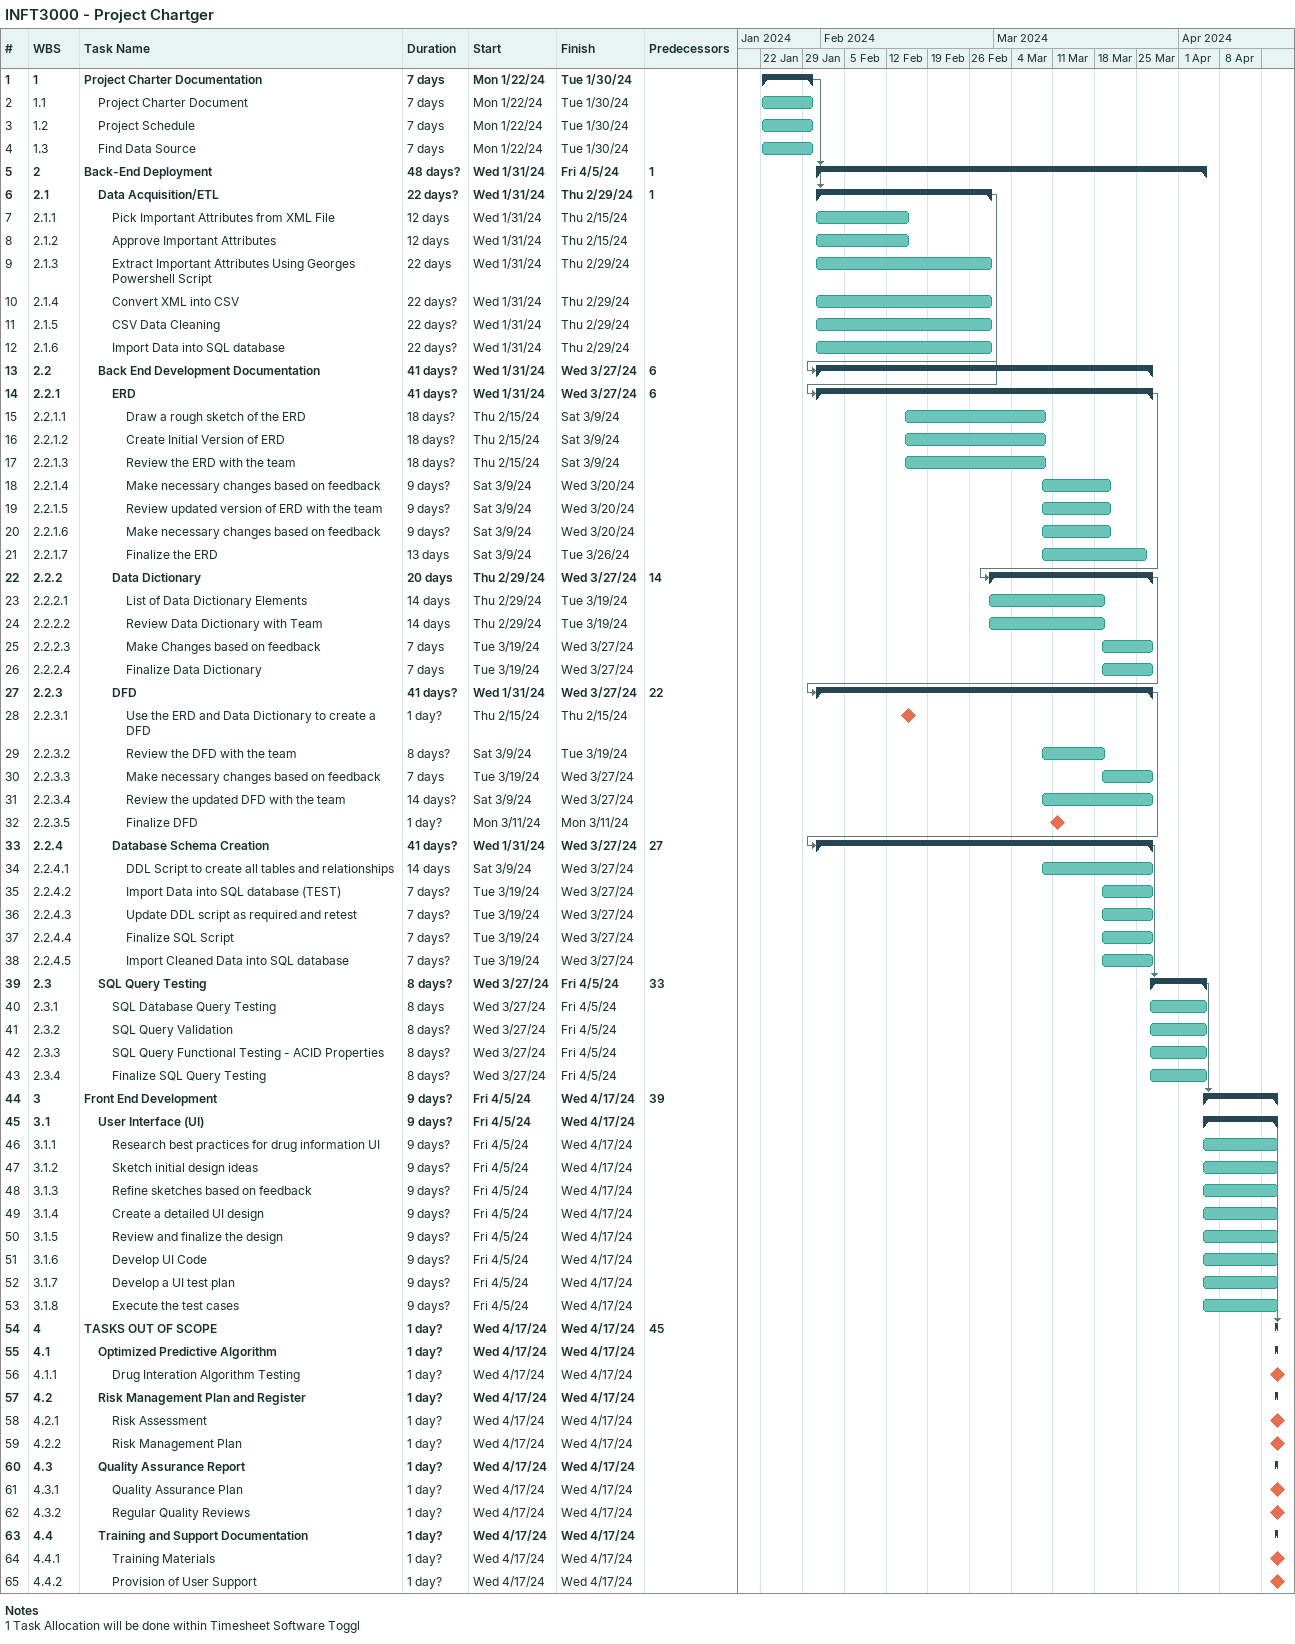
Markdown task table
INFT3000 - Project Chartger

| ID | WBS | Task | Duration | Start | Finish | Predecessors |
|---|---|---|---|---|---|---|
| 1 | 1 | **Project Charter Documentation** | 7d | 2024-01-22 | 2024-01-30 |  |
| 2 | 1.1 | Project Charter Document | 7d | 2024-01-22 | 2024-01-30 |  |
| 3 | 1.2 | Project Schedule | 7d | 2024-01-22 | 2024-01-30 |  |
| 4 | 1.3 | Find Data Source | 7d | 2024-01-22 | 2024-01-30 |  |
| 5 | 2 | **Back-End Deployment** | 48d? | 2024-01-31 | 2024-04-05 | 1 |
| 6 | 2.1 | **Data Acquisition/ETL** | 22d? | 2024-01-31 | 2024-02-29 | 1 |
| 7 | 2.1.1 | Pick Important Attributes from XML File | 12d | 2024-01-31 | 2024-02-15 |  |
| 8 | 2.1.2 | Approve Important Attributes | 12d | 2024-01-31 | 2024-02-15 |  |
| 9 | 2.1.3 | Extract Important Attributes Using Georges Powershell Script | 22d | 2024-01-31 | 2024-02-29 |  |
| 10 | 2.1.4 | Convert XML into CSV | 22d? | 2024-01-31 | 2024-02-29 |  |
| 11 | 2.1.5 | CSV Data Cleaning | 22d? | 2024-01-31 | 2024-02-29 |  |
| 12 | 2.1.6 | Import Data into SQL database | 22d? | 2024-01-31 | 2024-02-29 |  |
| 13 | 2.2 | **Back End Development Documentation** | 41d? | 2024-01-31 | 2024-03-27 | 6 |
| 14 | 2.2.1 | **ERD** | 41d? | 2024-01-31 | 2024-03-27 | 6 |
| 15 | 2.2.1.1 | Draw a rough sketch of the ERD | 18d? | 2024-02-15 | 2024-03-09 |  |
| 16 | 2.2.1.2 | Create Initial Version of ERD | 18d? | 2024-02-15 | 2024-03-09 |  |
| 17 | 2.2.1.3 | Review the ERD with the team | 18d? | 2024-02-15 | 2024-03-09 |  |
| 18 | 2.2.1.4 | Make necessary changes based on feedback | 9d? | 2024-03-09 | 2024-03-20 |  |
| 19 | 2.2.1.5 | Review updated version of ERD with the team | 9d? | 2024-03-09 | 2024-03-20 |  |
| 20 | 2.2.1.6 | Make necessary changes based on feedback | 9d? | 2024-03-09 | 2024-03-20 |  |
| 21 | 2.2.1.7 | Finalize the ERD | 13d | 2024-03-09 | 2024-03-26 |  |
| 22 | 2.2.2 | **Data Dictionary** | 20d | 2024-02-29 | 2024-03-27 | 14 |
| 23 | 2.2.2.1 | List of Data Dictionary Elements | 14d | 2024-02-29 | 2024-03-19 |  |
| 24 | 2.2.2.2 | Review Data Dictionary with Team | 14d | 2024-02-29 | 2024-03-19 |  |
| 25 | 2.2.2.3 | Make Changes based on feedback | 7d | 2024-03-19 | 2024-03-27 |  |
| 26 | 2.2.2.4 | Finalize Data Dictionary | 7d | 2024-03-19 | 2024-03-27 |  |
| 27 | 2.2.3 | **DFD** | 41d? | 2024-01-31 | 2024-03-27 | 22 |
| 28 | 2.2.3.1 | Use the ERD and Data Dictionary to create a DFD | 1d? | 2024-02-15 | 2024-02-15 |  |
| 29 | 2.2.3.2 | Review the DFD with the team | 8d? | 2024-03-09 | 2024-03-19 |  |
| 30 | 2.2.3.3 | Make necessary changes based on feedback | 7d | 2024-03-19 | 2024-03-27 |  |
| 31 | 2.2.3.4 | Review the updated DFD with the team | 14d? | 2024-03-09 | 2024-03-27 |  |
| 32 | 2.2.3.5 | Finalize DFD | 1d? | 2024-03-11 | 2024-03-11 |  |
| 33 | 2.2.4 | **Database Schema Creation** | 41d? | 2024-01-31 | 2024-03-27 | 27 |
| 34 | 2.2.4.1 | DDL Script to create all tables and relationships | 14d | 2024-03-09 | 2024-03-27 |  |
| 35 | 2.2.4.2 | Import Data into SQL database (TEST) | 7d? | 2024-03-19 | 2024-03-27 |  |
| 36 | 2.2.4.3 | Update DDL script as required and retest | 7d? | 2024-03-19 | 2024-03-27 |  |
| 37 | 2.2.4.4 | Finalize SQL Script | 7d? | 2024-03-19 | 2024-03-27 |  |
| 38 | 2.2.4.5 | Import Cleaned Data into SQL database | 7d? | 2024-03-19 | 2024-03-27 |  |
| 39 | 2.3 | **SQL Query Testing** | 8d? | 2024-03-27 | 2024-04-05 | 33 |
| 40 | 2.3.1 | SQL Database Query Testing | 8d | 2024-03-27 | 2024-04-05 |  |
| 41 | 2.3.2 | SQL Query Validation | 8d? | 2024-03-27 | 2024-04-05 |  |
| 42 | 2.3.3 | SQL Query Functional Testing - ACID Properties | 8d? | 2024-03-27 | 2024-04-05 |  |
| 43 | 2.3.4 | Finalize SQL Query Testing | 8d? | 2024-03-27 | 2024-04-05 |  |
| 44 | 3 | **Front End Development** | 9d? | 2024-04-05 | 2024-04-17 | 39 |
| 45 | 3.1 | **User Interface (UI)** | 9d? | 2024-04-05 | 2024-04-17 |  |
| 46 | 3.1.1 | Research best practices for drug information UI | 9d? | 2024-04-05 | 2024-04-17 |  |
| 47 | 3.1.2 | Sketch initial design ideas | 9d? | 2024-04-05 | 2024-04-17 |  |
| 48 | 3.1.3 | Refine sketches based on feedback | 9d? | 2024-04-05 | 2024-04-17 |  |
| 49 | 3.1.4 | Create a detailed UI design | 9d? | 2024-04-05 | 2024-04-17 |  |
| 50 | 3.1.5 | Review and finalize the design | 9d? | 2024-04-05 | 2024-04-17 |  |
| 51 | 3.1.6 | Develop UI Code | 9d? | 2024-04-05 | 2024-04-17 |  |
| 52 | 3.1.7 | Develop a UI test plan | 9d? | 2024-04-05 | 2024-04-17 |  |
| 53 | 3.1.8 | Execute the test cases | 9d? | 2024-04-05 | 2024-04-17 |  |
| 54 | 4 | **TASKS OUT OF SCOPE** | 1d? | 2024-04-17 | 2024-04-17 | 45 |
| 55 | 4.1 | **Optimized Predictive Algorithm** | 1d? | 2024-04-17 | 2024-04-17 |  |
| 56 | 4.1.1 | Drug Interation Algorithm Testing | 1d? | 2024-04-17 | 2024-04-17 |  |
| 57 | 4.2 | **Risk Management Plan and Register** | 1d? | 2024-04-17 | 2024-04-17 |  |
| 58 | 4.2.1 | Risk Assessment | 1d? | 2024-04-17 | 2024-04-17 |  |
| 59 | 4.2.2 | Risk Management Plan | 1d? | 2024-04-17 | 2024-04-17 |  |
| 60 | 4.3 | **Quality Assurance Report** | 1d? | 2024-04-17 | 2024-04-17 |  |
| 61 | 4.3.1 | Quality Assurance Plan | 1d? | 2024-04-17 | 2024-04-17 |  |
| 62 | 4.3.2 | Regular Quality Reviews | 1d? | 2024-04-17 | 2024-04-17 |  |
| 63 | 4.4 | **Training and Support Documentation** | 1d? | 2024-04-17 | 2024-04-17 |  |
| 64 | 4.4.1 | Training Materials | 1d? | 2024-04-17 | 2024-04-17 |  |
| 65 | 4.4.2 | Provision of User Support | 1d? | 2024-04-17 | 2024-04-17 |  |

Notes
- 1: Task Allocation will be done within Timesheet Software Toggl
